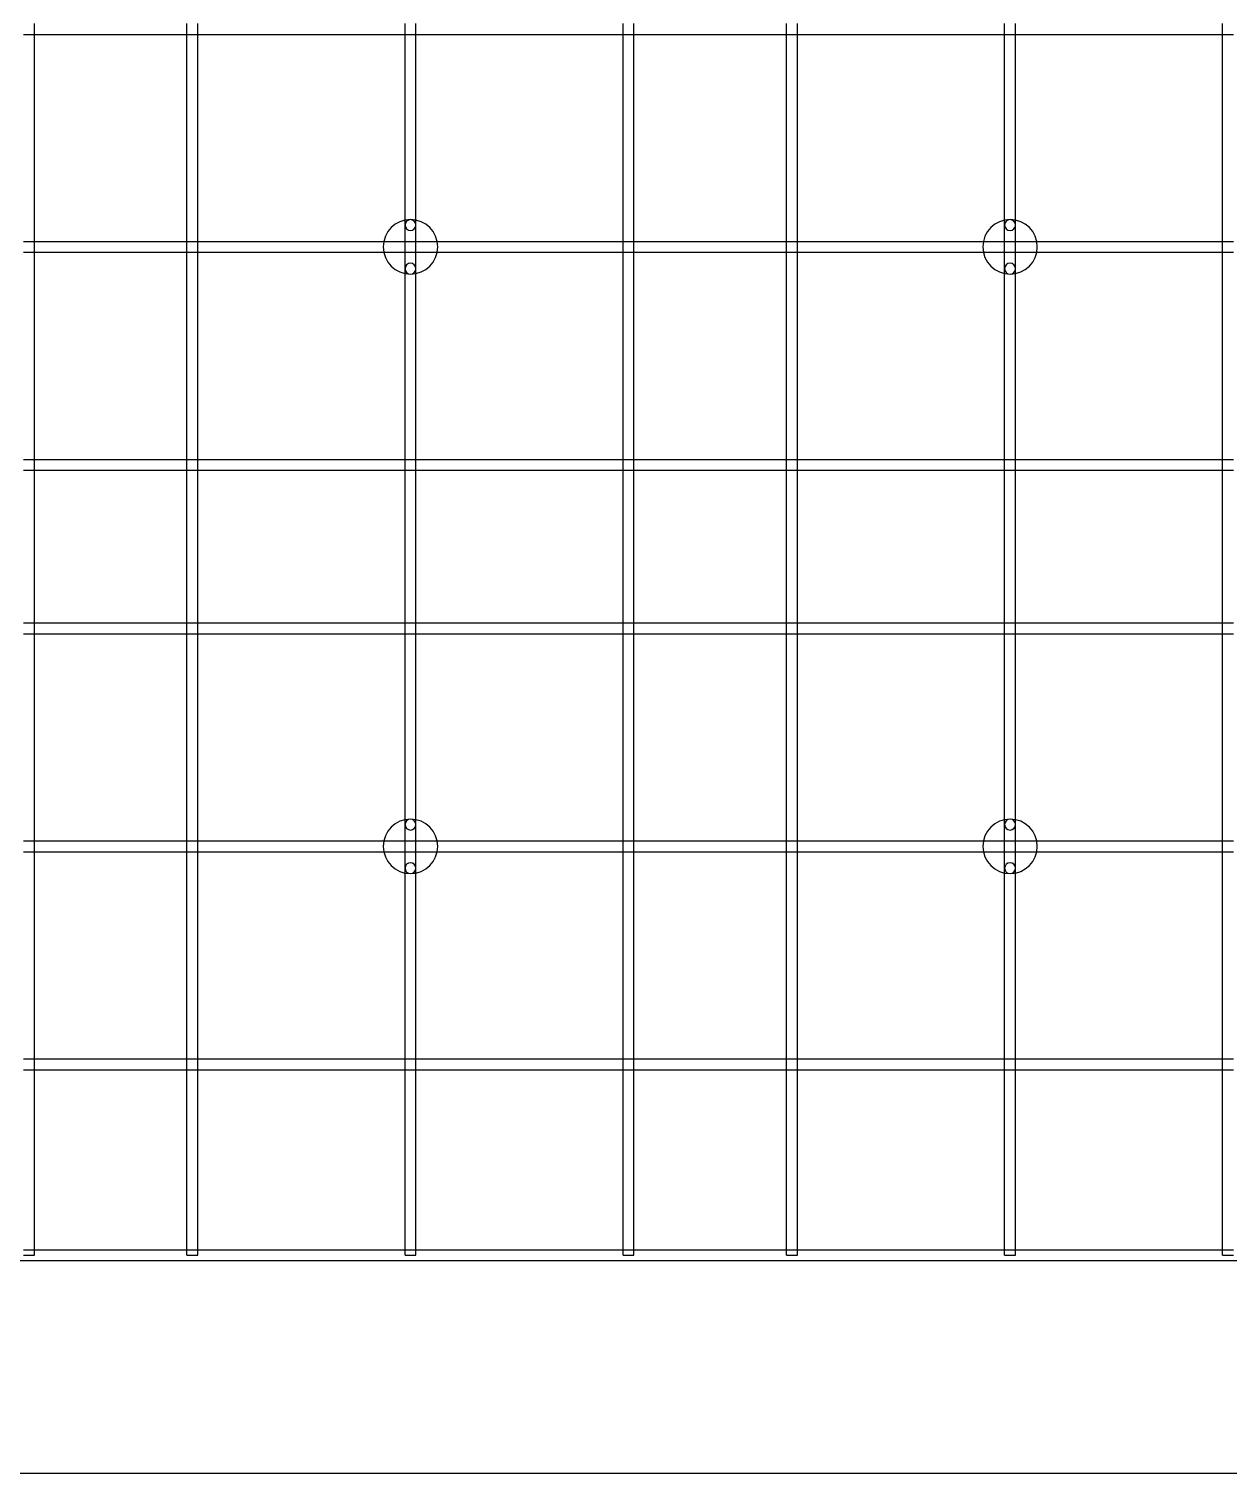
# Model space of a CAD drawing. Header units: millimetres. Extents: x 0 to 500, y 0 to 500.
# Drawn here: x 132.5 to 242.5, y 0 to 132.5 of the extents above; entities that cross this region are included whole.
import ezdxf

# ---------------------------------------------------------------- set-up
doc = ezdxf.new("R2010")
doc.units = ezdxf.units.MM
doc.layers.add('MDF_Model', color=7, linetype='CONTINUOUS')

msp = doc.modelspace()

# ---------------------------------------------------------------- linework, layer by layer
at = {"layer": 'MDF_Model'}
for p, q in [((133, 132, 1), (133, 133, 1)), ((133, 132, 1), (133, 133, 1)), ((147, 132, 1), (147, 133, 1)), ((147, 132, 1), (147, 133, 1)), ((148, 132, 1), (148, 133, 1)), ((148, 132, 1), (148, 133, 1)), ((167, 132, 1), (167, 133, 1)), ((167, 132, 1), (167, 133, 1)), ((168, 132, 1), (168, 133, 1)), ((168, 132, 1), (168, 133, 1)), ((187, 132, 1), (187, 133, 1)), ((187, 132, 1), (187, 133, 1)), ((188, 132, 1), (188, 133, 1)), ((188, 132, 1), (188, 133, 1)), ((202, 132, 1), (202, 133, 1)), ((202, 132, 1), (202, 133, 1)), ((203, 132, 1), (203, 133, 1)), ((203, 132, 1), (203, 133, 1)), ((222, 132, 1), (222, 133, 1)), ((222, 132, 1), (222, 133, 1)), ((223, 132, 1), (223, 133, 1)), ((223, 132, 1), (223, 133, 1)), ((242, 132, 1), (242, 133, 1)), ((242, 132, 1), (242, 133, 1)), ((132, 132, 1), (133, 132, 1)), ((132, 132, 1), (133, 132, 1)), ((133, 113, 1), (133, 132, 1)), ((133, 132, 1), (147, 132, 1)), ((133, 113, 1), (133, 132, 1)), ((133, 132), (133, 132, 1)), ((133, 113), (133, 132)), ((133, 132), (147, 132)), ((133, 132, 1), (147, 132, 1)), ((133, 132), (133, 132, 1)), ((133, 132), (147, 132)), ((133, 113), (133, 132)), ((147, 132, 1), (148, 132, 1)), ((147, 113, 1), (147, 132, 1)), ((147, 132, 1), (148, 132, 1)), ((147, 132), (147, 132, 1)), ((147, 113, 1), (147, 132, 1)), ((147, 132), (147, 132, 1)), ((147, 113), (147, 132)), ((147, 113), (147, 132)), ((148, 132), (167, 132)), ((148, 113), (148, 132)), ((148, 132), (167, 132)), ((148, 132, 1), (167, 132, 1)), ((148, 132), (148, 132, 1)), ((148, 132, 1), (167, 132, 1)), ((148, 113, 1), (148, 132, 1)), ((148, 132), (148, 132, 1)), ((148, 113), (148, 132)), ((148, 113, 1), (148, 132, 1)), ((167, 114.5, 1), (167, 132, 1)), ((167, 132, 1), (168, 132, 1)), ((167, 114.5, 1), (167, 132, 1)), ((167, 132), (167, 132, 1)), ((167, 114.5), (167, 132)), ((167, 132, 1), (168, 132, 1)), ((167, 114.5), (167, 132)), ((167, 132), (167, 132, 1)), ((168, 114.5, 1), (168, 132, 1)), ((168, 114.5, 1), (168, 132, 1)), ((168, 132), (168, 132, 1)), ((168, 114.5), (168, 132)), ((168, 132), (187, 132)), ((168, 114.5), (168, 132)), ((168, 132, 1), (187, 132, 1)), ((168, 132), (187, 132)), ((168, 132, 1), (187, 132, 1)), ((168, 132), (168, 132, 1)), ((187, 113), (187, 132)), ((187, 132), (187, 132, 1)), ((187, 113, 1), (187, 132, 1)), ((187, 132), (187, 132, 1)), ((187, 113), (187, 132)), ((187, 132, 1), (188, 132, 1)), ((187, 113, 1), (187, 132, 1)), ((187, 132, 1), (188, 132, 1)), ((188, 113, 1), (188, 132, 1)), ((188, 132, 1), (202, 132, 1)), ((188, 113, 1), (188, 132, 1)), ((188, 132), (188, 132, 1)), ((188, 113), (188, 132)), ((188, 132), (202, 132)), ((188, 132, 1), (202, 132, 1)), ((188, 132), (188, 132, 1)), ((188, 132), (202, 132)), ((188, 113), (188, 132)), ((202, 132, 1), (203, 132, 1)), ((202, 113, 1), (202, 132, 1)), ((202, 132, 1), (203, 132, 1)), ((202, 132), (202, 132, 1)), ((202, 113, 1), (202, 132, 1)), ((202, 132), (202, 132, 1)), ((202, 113), (202, 132)), ((202, 113), (202, 132)), ((203, 132), (222, 132)), ((203, 113), (203, 132)), ((203, 132), (222, 132)), ((203, 132, 1), (222, 132, 1)), ((203, 132), (203, 132, 1)), ((203, 132, 1), (222, 132, 1)), ((203, 113, 1), (203, 132, 1)), ((203, 132), (203, 132, 1)), ((203, 113), (203, 132)), ((203, 113, 1), (203, 132, 1)), ((222, 114.5, 1), (222, 132, 1)), ((222, 132, 1), (223, 132, 1)), ((222, 114.5, 1), (222, 132, 1)), ((222, 132), (222, 132, 1)), ((222, 114.5), (222, 132)), ((222, 132, 1), (223, 132, 1)), ((222, 114.5), (222, 132)), ((222, 132), (222, 132, 1)), ((223, 114.5, 1), (223, 132, 1)), ((223, 114.5, 1), (223, 132, 1)), ((223, 132), (223, 132, 1)), ((223, 114.5), (223, 132)), ((223, 132), (242, 132)), ((223, 114.5), (223, 132)), ((223, 132, 1), (242, 132, 1)), ((223, 132), (242, 132)), ((223, 132, 1), (242, 132, 1)), ((223, 132), (223, 132, 1)), ((242, 113), (242, 132)), ((242, 132), (242, 132, 1)), ((242, 113, 1), (242, 132, 1)), ((242, 132), (242, 132, 1)), ((242, 113), (242, 132)), ((242, 132, 1), (243, 132, 1)), ((242, 113, 1), (242, 132, 1)), ((242, 132, 1), (243, 132, 1)), ((167, 113, 1), (167, 114.5, 1)), ((167, 113, 1), (167, 114.5, 1)), ((167, 114.5), (167, 114.5, 1)), ((167, 113), (167, 114.5)), ((167, 114.5), (167, 114.5, 1)), ((167, 113), (167, 114.5)), ((167.5, 115, 3), (167.5, 115, 6)), ((167.5, 115, 3), (167.5, 115, 6)), ((168, 114.5, 1), (168, 114.5, 3)), ((168, 114.5, 1), (168, 114.5, 3)), ((168, 113, 1), (168, 114.5, 1)), ((168, 113, 1), (168, 114.5, 1)), ((168, 114.5), (168, 114.5, 1)), ((168, 113), (168, 114.5)), ((168, 114.5), (168, 114.5, 1)), ((168, 113), (168, 114.5)), ((222, 113, 1), (222, 114.5, 1)), ((222, 113, 1), (222, 114.5, 1)), ((222, 114.5), (222, 114.5, 1)), ((222, 113), (222, 114.5)), ((222, 114.5), (222, 114.5, 1)), ((222, 113), (222, 114.5)), ((222.5, 115, 3), (222.5, 115, 6)), ((222.5, 115, 3), (222.5, 115, 6)), ((223, 114.5, 1), (223, 114.5, 3)), ((223, 114.5, 1), (223, 114.5, 3)), ((223, 113, 1), (223, 114.5, 1)), ((223, 113, 1), (223, 114.5, 1)), ((223, 114.5), (223, 114.5, 1)), ((223, 113), (223, 114.5)), ((223, 114.5), (223, 114.5, 1)), ((223, 113), (223, 114.5)), ((132, 113, 1), (133, 113, 1)), ((132, 113, 1), (133, 113, 1)), ((133, 112, 1), (133, 113, 1)), ((133, 113, 1), (147, 113, 1)), ((133, 112, 1), (133, 113, 1)), ((133, 113), (133, 113, 1)), ((133, 113), (147, 113)), ((133, 113, 1), (147, 113, 1)), ((133, 113), (133, 113, 1)), ((133, 113), (147, 113)), ((147, 112, 1), (147, 113, 1)), ((147, 113, 1), (148, 113, 1)), ((147, 112, 1), (147, 113, 1)), ((147, 113, 1), (148, 113, 1)), ((147, 113), (147, 113, 1)), ((147, 113), (147, 113, 1)), ((148, 113, 1), (167, 113, 1)), ((148, 112, 1), (148, 113, 1)), ((148, 113), (167, 113)), ((148, 113), (167, 113)), ((148, 113, 1), (167, 113, 1)), ((148, 113), (148, 113, 1)), ((148, 112, 1), (148, 113, 1)), ((148, 113), (148, 113, 1)), ((167, 113, 1), (168, 113, 1)), ((167, 112, 1), (167, 113, 1)), ((167, 113, 1), (168, 113, 1)), ((167, 113), (167, 113, 1)), ((167, 112, 1), (167, 113, 1)), ((167, 113), (167, 113, 1)), ((168, 112, 1), (168, 113, 1)), ((168, 113), (168, 113, 1)), ((168, 113, 1), (187, 113, 1)), ((168, 112, 1), (168, 113, 1)), ((168, 113), (187, 113)), ((168, 113), (187, 113)), ((168, 113, 1), (187, 113, 1)), ((168, 113), (168, 113, 1)), ((187, 112, 1), (187, 113, 1)), ((187, 113), (187, 113, 1)), ((187, 112, 1), (187, 113, 1)), ((187, 113, 1), (188, 113, 1)), ((187, 113), (187, 113, 1)), ((187, 113, 1), (188, 113, 1)), ((188, 112, 1), (188, 113, 1)), ((188, 113, 1), (202, 113, 1)), ((188, 112, 1), (188, 113, 1)), ((188, 113), (188, 113, 1)), ((188, 113), (202, 113)), ((188, 113, 1), (202, 113, 1)), ((188, 113), (188, 113, 1)), ((188, 113), (202, 113)), ((202, 112, 1), (202, 113, 1)), ((202, 113, 1), (203, 113, 1)), ((202, 112, 1), (202, 113, 1)), ((202, 113, 1), (203, 113, 1)), ((202, 113), (202, 113, 1)), ((202, 113), (202, 113, 1)), ((203, 113, 1), (222, 113, 1)), ((203, 112, 1), (203, 113, 1)), ((203, 113), (222, 113)), ((203, 113), (222, 113)), ((203, 113, 1), (222, 113, 1)), ((203, 113), (203, 113, 1)), ((203, 112, 1), (203, 113, 1)), ((203, 113), (203, 113, 1)), ((222, 113, 1), (223, 113, 1)), ((222, 112, 1), (222, 113, 1)), ((222, 113, 1), (223, 113, 1)), ((222, 113), (222, 113, 1)), ((222, 112, 1), (222, 113, 1)), ((222, 113), (222, 113, 1)), ((223, 112, 1), (223, 113, 1)), ((223, 113), (223, 113, 1)), ((223, 113, 1), (242, 113, 1)), ((223, 112, 1), (223, 113, 1)), ((223, 113), (242, 113)), ((223, 113), (242, 113)), ((223, 113, 1), (242, 113, 1)), ((223, 113), (223, 113, 1)), ((242, 112, 1), (242, 113, 1)), ((242, 113), (242, 113, 1)), ((242, 112, 1), (242, 113, 1)), ((242, 113, 1), (243, 113, 1)), ((242, 113), (242, 113, 1)), ((242, 113, 1), (243, 113, 1)), ((132, 112, 1), (133, 112, 1)), ((132, 112, 1), (133, 112, 1)), ((133, 93, 1), (133, 112, 1)), ((133, 112, 1), (147, 112, 1)), ((133, 93, 1), (133, 112, 1)), ((133, 112), (133, 112, 1)), ((133, 93), (133, 112)), ((133, 112), (147, 112)), ((133, 112, 1), (147, 112, 1)), ((133, 112), (133, 112, 1)), ((133, 112), (147, 112)), ((133, 93), (133, 112)), ((147, 112, 1), (148, 112, 1)), ((147, 93, 1), (147, 112, 1)), ((147, 112, 1), (148, 112, 1)), ((147, 112), (147, 112, 1)), ((147, 93, 1), (147, 112, 1)), ((147, 112), (147, 112, 1)), ((147, 93), (147, 112)), ((147, 93), (147, 112)), ((148, 112), (167, 112)), ((148, 93), (148, 112)), ((148, 112), (167, 112)), ((148, 112, 1), (167, 112, 1)), ((148, 112), (148, 112, 1)), ((148, 112, 1), (167, 112, 1)), ((148, 93, 1), (148, 112, 1)), ((148, 112), (148, 112, 1)), ((148, 93), (148, 112)), ((148, 93, 1), (148, 112, 1)), ((167, 110.5, 1), (167, 112, 1)), ((167, 112, 1), (168, 112, 1)), ((167, 110.5, 1), (167, 112, 1)), ((167, 112), (167, 112, 1)), ((167, 110.5), (167, 112)), ((167, 112, 1), (168, 112, 1)), ((167, 110.5), (167, 112)), ((167, 112), (167, 112, 1)), ((168, 110.5, 1), (168, 112, 1)), ((168, 110.5, 1), (168, 112, 1)), ((168, 112), (168, 112, 1)), ((168, 110.5), (168, 112)), ((168, 112), (187, 112)), ((168, 110.5), (168, 112)), ((168, 112, 1), (187, 112, 1)), ((168, 112), (187, 112)), ((168, 112, 1), (187, 112, 1)), ((168, 112), (168, 112, 1)), ((170, 112.5, 3), (170, 112.5, 6)), ((170, 112.5, 3), (170, 112.5, 6)), ((187, 93), (187, 112)), ((187, 112), (187, 112, 1)), ((187, 93, 1), (187, 112, 1)), ((187, 112), (187, 112, 1)), ((187, 93), (187, 112)), ((187, 112, 1), (188, 112, 1)), ((187, 93, 1), (187, 112, 1)), ((187, 112, 1), (188, 112, 1)), ((188, 93, 1), (188, 112, 1)), ((188, 112, 1), (202, 112, 1)), ((188, 93, 1), (188, 112, 1)), ((188, 112), (188, 112, 1)), ((188, 93), (188, 112)), ((188, 112), (202, 112)), ((188, 112, 1), (202, 112, 1)), ((188, 112), (188, 112, 1)), ((188, 112), (202, 112)), ((188, 93), (188, 112)), ((202, 112, 1), (203, 112, 1)), ((202, 93, 1), (202, 112, 1)), ((202, 112, 1), (203, 112, 1)), ((202, 112), (202, 112, 1)), ((202, 93, 1), (202, 112, 1)), ((202, 112), (202, 112, 1)), ((202, 93), (202, 112)), ((202, 93), (202, 112)), ((203, 112), (222, 112)), ((203, 93), (203, 112)), ((203, 112), (222, 112)), ((203, 112, 1), (222, 112, 1)), ((203, 112), (203, 112, 1)), ((203, 112, 1), (222, 112, 1)), ((203, 93, 1), (203, 112, 1)), ((203, 112), (203, 112, 1)), ((203, 93), (203, 112)), ((203, 93, 1), (203, 112, 1)), ((222, 110.5, 1), (222, 112, 1)), ((222, 112, 1), (223, 112, 1)), ((222, 110.5, 1), (222, 112, 1)), ((222, 112), (222, 112, 1)), ((222, 110.5), (222, 112)), ((222, 112, 1), (223, 112, 1)), ((222, 110.5), (222, 112)), ((222, 112), (222, 112, 1)), ((223, 110.5, 1), (223, 112, 1)), ((223, 110.5, 1), (223, 112, 1)), ((223, 112), (223, 112, 1)), ((223, 110.5), (223, 112)), ((223, 112), (242, 112)), ((223, 110.5), (223, 112)), ((223, 112, 1), (242, 112, 1)), ((223, 112), (242, 112)), ((223, 112, 1), (242, 112, 1)), ((223, 112), (223, 112, 1)), ((225, 112.5, 3), (225, 112.5, 6)), ((225, 112.5, 3), (225, 112.5, 6)), ((242, 93), (242, 112)), ((242, 112), (242, 112, 1)), ((242, 93, 1), (242, 112, 1)), ((242, 112), (242, 112, 1)), ((242, 93), (242, 112)), ((242, 112, 1), (243, 112, 1)), ((242, 93, 1), (242, 112, 1)), ((242, 112, 1), (243, 112, 1)), ((167, 93, 1), (167, 110.5, 1)), ((167, 93, 1), (167, 110.5, 1)), ((167, 110.5), (167, 110.5, 1)), ((167, 93), (167, 110.5)), ((167, 110.5), (167, 110.5, 1)), ((167, 93), (167, 110.5)), ((167.5, 110, 3), (167.5, 110, 6)), ((167.5, 110, 3), (167.5, 110, 6)), ((168, 110.5, 1), (168, 110.5, 3)), ((168, 110.5, 1), (168, 110.5, 3)), ((168, 93, 1), (168, 110.5, 1)), ((168, 93, 1), (168, 110.5, 1)), ((168, 110.5), (168, 110.5, 1)), ((168, 93), (168, 110.5)), ((168, 110.5), (168, 110.5, 1)), ((168, 93), (168, 110.5)), ((222, 93, 1), (222, 110.5, 1)), ((222, 93, 1), (222, 110.5, 1)), ((222, 110.5), (222, 110.5, 1)), ((222, 93), (222, 110.5)), ((222, 110.5), (222, 110.5, 1)), ((222, 93), (222, 110.5)), ((222.5, 110, 3), (222.5, 110, 6)), ((222.5, 110, 3), (222.5, 110, 6)), ((223, 110.5, 1), (223, 110.5, 3)), ((223, 110.5, 1), (223, 110.5, 3)), ((223, 93, 1), (223, 110.5, 1)), ((223, 93, 1), (223, 110.5, 1)), ((223, 110.5), (223, 110.5, 1)), ((223, 93), (223, 110.5)), ((223, 110.5), (223, 110.5, 1)), ((223, 93), (223, 110.5)), ((132, 93, 1), (133, 93, 1)), ((132, 93, 1), (133, 93, 1)), ((133, 92, 1), (133, 93, 1)), ((133, 93, 1), (147, 93, 1)), ((133, 92, 1), (133, 93, 1)), ((133, 93), (133, 93, 1)), ((133, 93), (147, 93)), ((133, 93, 1), (147, 93, 1)), ((133, 93), (133, 93, 1)), ((133, 93), (147, 93)), ((147, 92, 1), (147, 93, 1)), ((147, 93, 1), (148, 93, 1)), ((147, 92, 1), (147, 93, 1)), ((147, 93, 1), (148, 93, 1)), ((147, 93), (147, 93, 1)), ((147, 93), (147, 93, 1)), ((148, 93), (167, 93)), ((148, 93), (167, 93)), ((148, 93, 1), (167, 93, 1)), ((148, 93), (148, 93, 1)), ((148, 93, 1), (167, 93, 1)), ((148, 92, 1), (148, 93, 1)), ((148, 93), (148, 93, 1)), ((148, 92, 1), (148, 93, 1)), ((167, 93, 1), (168, 93, 1)), ((167, 93), (167, 93, 1)), ((167, 92, 1), (167, 93, 1)), ((167, 93, 1), (168, 93, 1)), ((167, 93), (167, 93, 1)), ((167, 92, 1), (167, 93, 1)), ((168, 93), (168, 93, 1)), ((168, 92, 1), (168, 93, 1)), ((168, 93), (187, 93)), ((168, 93), (187, 93)), ((168, 93, 1), (187, 93, 1)), ((168, 93), (168, 93, 1)), ((168, 93, 1), (187, 93, 1)), ((168, 92, 1), (168, 93, 1)), ((187, 93), (187, 93, 1)), ((187, 92, 1), (187, 93, 1)), ((187, 93), (187, 93, 1)), ((187, 92, 1), (187, 93, 1)), ((187, 93, 1), (188, 93, 1)), ((187, 93, 1), (188, 93, 1)), ((188, 92, 1), (188, 93, 1)), ((188, 93, 1), (202, 93, 1)), ((188, 92, 1), (188, 93, 1)), ((188, 93), (188, 93, 1)), ((188, 93), (202, 93)), ((188, 93, 1), (202, 93, 1)), ((188, 93), (188, 93, 1)), ((188, 93), (202, 93)), ((202, 92, 1), (202, 93, 1)), ((202, 93, 1), (203, 93, 1)), ((202, 92, 1), (202, 93, 1)), ((202, 93, 1), (203, 93, 1)), ((202, 93), (202, 93, 1)), ((202, 93), (202, 93, 1)), ((203, 93), (222, 93)), ((203, 93), (222, 93)), ((203, 93, 1), (222, 93, 1)), ((203, 93), (203, 93, 1)), ((203, 93, 1), (222, 93, 1)), ((203, 92, 1), (203, 93, 1)), ((203, 93), (203, 93, 1)), ((203, 92, 1), (203, 93, 1)), ((222, 93, 1), (223, 93, 1)), ((222, 93), (222, 93, 1)), ((222, 92, 1), (222, 93, 1)), ((222, 93, 1), (223, 93, 1)), ((222, 93), (222, 93, 1)), ((222, 92, 1), (222, 93, 1)), ((223, 93), (223, 93, 1)), ((223, 92, 1), (223, 93, 1)), ((223, 93), (242, 93)), ((223, 93), (242, 93)), ((223, 93, 1), (242, 93, 1)), ((223, 93), (223, 93, 1)), ((223, 93, 1), (242, 93, 1)), ((223, 92, 1), (223, 93, 1)), ((242, 93), (242, 93, 1)), ((242, 92, 1), (242, 93, 1)), ((242, 93), (242, 93, 1)), ((242, 92, 1), (242, 93, 1)), ((242, 93, 1), (243, 93, 1)), ((242, 93, 1), (243, 93, 1)), ((132, 92, 1), (133, 92, 1)), ((132, 92, 1), (133, 92, 1)), ((133, 78, 1), (133, 92, 1)), ((133, 92, 1), (147, 92, 1)), ((133, 78, 1), (133, 92, 1)), ((133, 92), (133, 92, 1)), ((133, 78), (133, 92)), ((133, 92), (147, 92)), ((133, 92, 1), (147, 92, 1)), ((133, 92), (133, 92, 1)), ((133, 92), (147, 92)), ((133, 78), (133, 92)), ((147, 92, 1), (148, 92, 1)), ((147, 78, 1), (147, 92, 1)), ((147, 92, 1), (148, 92, 1)), ((147, 92), (147, 92, 1)), ((147, 78, 1), (147, 92, 1)), ((147, 92), (147, 92, 1)), ((147, 78), (147, 92)), ((147, 78), (147, 92)), ((148, 92, 1), (167, 92, 1)), ((148, 92), (167, 92)), ((148, 92, 1), (167, 92, 1)), ((148, 92), (148, 92, 1)), ((148, 92), (167, 92)), ((148, 78), (148, 92)), ((148, 78, 1), (148, 92, 1)), ((148, 92), (148, 92, 1)), ((148, 78), (148, 92)), ((148, 78, 1), (148, 92, 1)), ((167, 92, 1), (168, 92, 1)), ((167, 78, 1), (167, 92, 1)), ((167, 92, 1), (168, 92, 1)), ((167, 78, 1), (167, 92, 1)), ((167, 92), (167, 92, 1)), ((167, 78), (167, 92)), ((167, 92), (167, 92, 1)), ((167, 78), (167, 92)), ((168, 78, 1), (168, 92, 1)), ((168, 92, 1), (187, 92, 1)), ((168, 78, 1), (168, 92, 1)), ((168, 92), (168, 92, 1)), ((168, 78), (168, 92)), ((168, 92), (187, 92)), ((168, 92, 1), (187, 92, 1)), ((168, 92), (168, 92, 1)), ((168, 78), (168, 92)), ((168, 92), (187, 92)), ((187, 92, 1), (188, 92, 1)), ((187, 92), (187, 92, 1)), ((187, 78), (187, 92)), ((187, 78, 1), (187, 92, 1)), ((187, 92), (187, 92, 1)), ((187, 78), (187, 92)), ((187, 78, 1), (187, 92, 1)), ((187, 92, 1), (188, 92, 1)), ((188, 78, 1), (188, 92, 1)), ((188, 92, 1), (202, 92, 1)), ((188, 78, 1), (188, 92, 1)), ((188, 92), (188, 92, 1)), ((188, 78), (188, 92)), ((188, 92), (202, 92)), ((188, 92, 1), (202, 92, 1)), ((188, 92), (188, 92, 1)), ((188, 92), (202, 92)), ((188, 78), (188, 92)), ((202, 92, 1), (203, 92, 1)), ((202, 78, 1), (202, 92, 1)), ((202, 92, 1), (203, 92, 1)), ((202, 78, 1), (202, 92, 1)), ((202, 92), (202, 92, 1)), ((202, 78), (202, 92)), ((202, 92), (202, 92, 1)), ((202, 78), (202, 92)), ((203, 92, 1), (222, 92, 1)), ((203, 92), (222, 92)), ((203, 92, 1), (222, 92, 1)), ((203, 92), (203, 92, 1)), ((203, 92), (222, 92)), ((203, 78), (203, 92)), ((203, 78, 1), (203, 92, 1)), ((203, 92), (203, 92, 1)), ((203, 78), (203, 92)), ((203, 78, 1), (203, 92, 1)), ((222, 92, 1), (223, 92, 1)), ((222, 78, 1), (222, 92, 1)), ((222, 92, 1), (223, 92, 1)), ((222, 78, 1), (222, 92, 1)), ((222, 92), (222, 92, 1)), ((222, 78), (222, 92)), ((222, 92), (222, 92, 1)), ((222, 78), (222, 92)), ((223, 78, 1), (223, 92, 1)), ((223, 92, 1), (242, 92, 1)), ((223, 78, 1), (223, 92, 1)), ((223, 92), (223, 92, 1)), ((223, 78), (223, 92)), ((223, 92), (242, 92)), ((223, 92, 1), (242, 92, 1)), ((223, 92), (223, 92, 1)), ((223, 78), (223, 92)), ((223, 92), (242, 92)), ((242, 92, 1), (243, 92, 1)), ((242, 92), (242, 92, 1)), ((242, 78), (242, 92)), ((242, 78, 1), (242, 92, 1)), ((242, 92), (242, 92, 1)), ((242, 78), (242, 92)), ((242, 78, 1), (242, 92, 1)), ((242, 92, 1), (243, 92, 1)), ((132, 78, 1), (133, 78, 1)), ((132, 78, 1), (133, 78, 1)), ((132, 77, 1), (133, 77, 1)), ((132, 77, 1), (133, 77, 1)), ((133, 77, 1), (133, 78, 1)), ((133, 78, 1), (147, 78, 1)), ((133, 77, 1), (133, 78, 1)), ((133, 78), (133, 78, 1)), ((133, 78), (147, 78)), ((133, 78, 1), (147, 78, 1)), ((133, 78), (133, 78, 1)), ((133, 78), (147, 78)), ((133, 58, 1), (133, 77, 1)), ((133, 77, 1), (147, 77, 1)), ((133, 58, 1), (133, 77, 1)), ((133, 77), (133, 77, 1)), ((133, 58), (133, 77)), ((133, 77), (147, 77)), ((133, 77, 1), (147, 77, 1)), ((133, 77), (133, 77, 1)), ((133, 77), (147, 77)), ((133, 58), (133, 77)), ((147, 77, 1), (147, 78, 1)), ((147, 78, 1), (148, 78, 1)), ((147, 77, 1), (147, 78, 1)), ((147, 78, 1), (148, 78, 1)), ((147, 78), (147, 78, 1)), ((147, 78), (147, 78, 1)), ((147, 77, 1), (148, 77, 1)), ((147, 58, 1), (147, 77, 1)), ((147, 77, 1), (148, 77, 1)), ((147, 77), (147, 77, 1)), ((147, 58, 1), (147, 77, 1)), ((147, 77), (147, 77, 1)), ((147, 58), (147, 77)), ((147, 58), (147, 77)), ((148, 78, 1), (167, 78, 1)), ((148, 77, 1), (148, 78, 1)), ((148, 78), (167, 78)), ((148, 78, 1), (167, 78, 1)), ((148, 78), (148, 78, 1)), ((148, 77, 1), (148, 78, 1)), ((148, 78), (167, 78)), ((148, 78), (148, 78, 1)), ((148, 77), (167, 77)), ((148, 58), (148, 77)), ((148, 77), (167, 77)), ((148, 77, 1), (167, 77, 1)), ((148, 77), (148, 77, 1)), ((148, 77, 1), (167, 77, 1)), ((148, 58, 1), (148, 77, 1)), ((148, 77), (148, 77, 1)), ((148, 58), (148, 77)), ((148, 58, 1), (148, 77, 1)), ((167, 77, 1), (167, 78, 1)), ((167, 78, 1), (168, 78, 1)), ((167, 77, 1), (167, 78, 1)), ((167, 78, 1), (168, 78, 1)), ((167, 78), (167, 78, 1)), ((167, 78), (167, 78, 1)), ((167, 59.5, 1), (167, 77, 1)), ((167, 77, 1), (168, 77, 1)), ((167, 59.5, 1), (167, 77, 1)), ((167, 77), (167, 77, 1)), ((167, 59.5), (167, 77)), ((167, 77, 1), (168, 77, 1)), ((167, 59.5), (167, 77)), ((167, 77), (167, 77, 1)), ((168, 77, 1), (168, 78, 1)), ((168, 78, 1), (187, 78, 1)), ((168, 77, 1), (168, 78, 1)), ((168, 78), (168, 78, 1)), ((168, 78), (187, 78)), ((168, 78, 1), (187, 78, 1)), ((168, 78), (168, 78, 1)), ((168, 78), (187, 78)), ((168, 59.5, 1), (168, 77, 1)), ((168, 59.5, 1), (168, 77, 1)), ((168, 77), (168, 77, 1)), ((168, 59.5), (168, 77)), ((168, 77), (187, 77)), ((168, 59.5), (168, 77)), ((168, 77, 1), (187, 77, 1)), ((168, 77), (187, 77)), ((168, 77, 1), (187, 77, 1)), ((168, 77), (168, 77, 1)), ((187, 77, 1), (187, 78, 1)), ((187, 78), (187, 78, 1)), ((187, 77, 1), (187, 78, 1)), ((187, 78, 1), (188, 78, 1)), ((187, 78), (187, 78, 1)), ((187, 78, 1), (188, 78, 1)), ((187, 58), (187, 77)), ((187, 77), (187, 77, 1)), ((187, 58, 1), (187, 77, 1)), ((187, 77), (187, 77, 1)), ((187, 58), (187, 77)), ((187, 77, 1), (188, 77, 1)), ((187, 58, 1), (187, 77, 1)), ((187, 77, 1), (188, 77, 1)), ((188, 77, 1), (188, 78, 1)), ((188, 78, 1), (202, 78, 1)), ((188, 77, 1), (188, 78, 1)), ((188, 78), (188, 78, 1)), ((188, 78), (202, 78)), ((188, 78, 1), (202, 78, 1)), ((188, 78), (188, 78, 1)), ((188, 78), (202, 78)), ((188, 58, 1), (188, 77, 1)), ((188, 77, 1), (202, 77, 1)), ((188, 58, 1), (188, 77, 1)), ((188, 77), (188, 77, 1)), ((188, 58), (188, 77)), ((188, 77), (202, 77)), ((188, 77, 1), (202, 77, 1)), ((188, 77), (188, 77, 1)), ((188, 77), (202, 77)), ((188, 58), (188, 77)), ((202, 77, 1), (202, 78, 1)), ((202, 78, 1), (203, 78, 1)), ((202, 77, 1), (202, 78, 1)), ((202, 78, 1), (203, 78, 1)), ((202, 78), (202, 78, 1)), ((202, 78), (202, 78, 1)), ((202, 77, 1), (203, 77, 1)), ((202, 58, 1), (202, 77, 1)), ((202, 77, 1), (203, 77, 1)), ((202, 77), (202, 77, 1)), ((202, 58, 1), (202, 77, 1)), ((202, 77), (202, 77, 1)), ((202, 58), (202, 77)), ((202, 58), (202, 77)), ((203, 78, 1), (222, 78, 1)), ((203, 77, 1), (203, 78, 1)), ((203, 78), (222, 78)), ((203, 78, 1), (222, 78, 1)), ((203, 78), (203, 78, 1)), ((203, 77, 1), (203, 78, 1)), ((203, 78), (222, 78)), ((203, 78), (203, 78, 1)), ((203, 77), (222, 77)), ((203, 58), (203, 77)), ((203, 77), (222, 77)), ((203, 77, 1), (222, 77, 1)), ((203, 77), (203, 77, 1)), ((203, 77, 1), (222, 77, 1)), ((203, 58, 1), (203, 77, 1)), ((203, 77), (203, 77, 1)), ((203, 58), (203, 77)), ((203, 58, 1), (203, 77, 1)), ((222, 77, 1), (222, 78, 1)), ((222, 78, 1), (223, 78, 1)), ((222, 77, 1), (222, 78, 1)), ((222, 78, 1), (223, 78, 1)), ((222, 78), (222, 78, 1)), ((222, 78), (222, 78, 1)), ((222, 59.5, 1), (222, 77, 1)), ((222, 77, 1), (223, 77, 1)), ((222, 59.5, 1), (222, 77, 1)), ((222, 77), (222, 77, 1)), ((222, 59.5), (222, 77)), ((222, 77, 1), (223, 77, 1)), ((222, 59.5), (222, 77)), ((222, 77), (222, 77, 1)), ((223, 77, 1), (223, 78, 1)), ((223, 78, 1), (242, 78, 1)), ((223, 77, 1), (223, 78, 1)), ((223, 78), (223, 78, 1)), ((223, 78), (242, 78)), ((223, 78, 1), (242, 78, 1)), ((223, 78), (223, 78, 1)), ((223, 78), (242, 78)), ((223, 59.5, 1), (223, 77, 1)), ((223, 59.5, 1), (223, 77, 1)), ((223, 77), (223, 77, 1)), ((223, 59.5), (223, 77)), ((223, 77), (242, 77)), ((223, 59.5), (223, 77)), ((223, 77, 1), (242, 77, 1)), ((223, 77), (242, 77)), ((223, 77, 1), (242, 77, 1)), ((223, 77), (223, 77, 1)), ((242, 77, 1), (242, 78, 1)), ((242, 78), (242, 78, 1)), ((242, 77, 1), (242, 78, 1)), ((242, 78, 1), (243, 78, 1)), ((242, 78), (242, 78, 1)), ((242, 78, 1), (243, 78, 1)), ((242, 58), (242, 77)), ((242, 77), (242, 77, 1)), ((242, 58, 1), (242, 77, 1)), ((242, 77), (242, 77, 1)), ((242, 58), (242, 77)), ((242, 77, 1), (243, 77, 1)), ((242, 58, 1), (242, 77, 1)), ((242, 77, 1), (243, 77, 1)), ((167.5, 60, 3), (167.5, 60, 6)), ((167.5, 60, 3), (167.5, 60, 6)), ((222.5, 60, 3), (222.5, 60, 6)), ((222.5, 60, 3), (222.5, 60, 6)), ((167, 58, 1), (167, 59.5, 1)), ((167, 58, 1), (167, 59.5, 1)), ((167, 59.5), (167, 59.5, 1)), ((167, 58), (167, 59.5)), ((167, 59.5), (167, 59.5, 1)), ((167, 58), (167, 59.5)), ((168, 59.5, 1), (168, 59.5, 3)), ((168, 59.5, 1), (168, 59.5, 3)), ((168, 58, 1), (168, 59.5, 1)), ((168, 58, 1), (168, 59.5, 1)), ((168, 59.5), (168, 59.5, 1)), ((168, 58), (168, 59.5)), ((168, 59.5), (168, 59.5, 1)), ((168, 58), (168, 59.5)), ((222, 58, 1), (222, 59.5, 1)), ((222, 58, 1), (222, 59.5, 1)), ((222, 59.5), (222, 59.5, 1)), ((222, 58), (222, 59.5)), ((222, 59.5), (222, 59.5, 1)), ((222, 58), (222, 59.5)), ((223, 59.5, 1), (223, 59.5, 3)), ((223, 59.5, 1), (223, 59.5, 3)), ((223, 58, 1), (223, 59.5, 1)), ((223, 58, 1), (223, 59.5, 1)), ((223, 59.5), (223, 59.5, 1)), ((223, 58), (223, 59.5)), ((223, 59.5), (223, 59.5, 1)), ((223, 58), (223, 59.5)), ((132, 58, 1), (133, 58, 1)), ((132, 58, 1), (133, 58, 1)), ((132, 57, 1), (133, 57, 1)), ((132, 57, 1), (133, 57, 1)), ((133, 57, 1), (133, 58, 1)), ((133, 58, 1), (147, 58, 1)), ((133, 57, 1), (133, 58, 1)), ((133, 58), (133, 58, 1)), ((133, 58), (147, 58)), ((133, 58, 1), (147, 58, 1)), ((133, 58), (133, 58, 1)), ((133, 58), (147, 58)), ((133, 38, 1), (133, 57, 1)), ((133, 38, 1), (133, 57, 1)), ((133, 57), (133, 57, 1)), ((133, 38), (133, 57)), ((133, 57, 1), (147, 57, 1)), ((133, 57), (147, 57)), ((133, 57, 1), (147, 57, 1)), ((133, 57), (133, 57, 1)), ((133, 38), (133, 57)), ((133, 57), (147, 57)), ((147, 57, 1), (147, 58, 1)), ((147, 58, 1), (148, 58, 1)), ((147, 57, 1), (147, 58, 1)), ((147, 58, 1), (148, 58, 1)), ((147, 58), (147, 58, 1)), ((147, 58), (147, 58, 1)), ((147, 38, 1), (147, 57, 1)), ((147, 57, 1), (148, 57, 1)), ((147, 57, 1), (148, 57, 1)), ((147, 38, 1), (147, 57, 1)), ((147, 57), (147, 57, 1)), ((147, 38), (147, 57)), ((147, 57), (147, 57, 1)), ((147, 38), (147, 57)), ((148, 58, 1), (167, 58, 1)), ((148, 57, 1), (148, 58, 1)), ((148, 58), (167, 58)), ((148, 58), (167, 58)), ((148, 58, 1), (167, 58, 1)), ((148, 58), (148, 58, 1)), ((148, 57, 1), (148, 58, 1)), ((148, 58), (148, 58, 1)), ((148, 38), (148, 57)), ((148, 57), (167, 57)), ((148, 57), (167, 57)), ((148, 57, 1), (167, 57, 1)), ((148, 57), (148, 57, 1)), ((148, 57, 1), (167, 57, 1)), ((148, 38, 1), (148, 57, 1)), ((148, 38, 1), (148, 57, 1)), ((148, 57), (148, 57, 1)), ((148, 38), (148, 57)), ((167, 58, 1), (168, 58, 1)), ((167, 57, 1), (167, 58, 1)), ((167, 58, 1), (168, 58, 1)), ((167, 58), (167, 58, 1)), ((167, 57, 1), (167, 58, 1)), ((167, 58), (167, 58, 1)), ((167, 55.5, 1), (167, 57, 1)), ((167, 57, 1), (168, 57, 1)), ((167, 55.5, 1), (167, 57, 1)), ((167, 57), (167, 57, 1)), ((167, 55.5), (167, 57)), ((167, 57, 1), (168, 57, 1)), ((167, 55.5), (167, 57)), ((167, 57), (167, 57, 1)), ((168, 57, 1), (168, 58, 1)), ((168, 58), (168, 58, 1)), ((168, 58, 1), (187, 58, 1)), ((168, 57, 1), (168, 58, 1)), ((168, 58), (187, 58)), ((168, 58), (187, 58)), ((168, 58, 1), (187, 58, 1)), ((168, 58), (168, 58, 1)), ((168, 55.5, 1), (168, 57, 1)), ((168, 55.5, 1), (168, 57, 1)), ((168, 57), (168, 57, 1)), ((168, 55.5), (168, 57)), ((168, 55.5), (168, 57)), ((168, 57), (187, 57)), ((168, 57, 1), (187, 57, 1)), ((168, 57), (187, 57)), ((168, 57, 1), (187, 57, 1)), ((168, 57), (168, 57, 1)), ((170, 57.5, 3), (170, 57.5, 6)), ((170, 57.5, 3), (170, 57.5, 6)), ((187, 57, 1), (187, 58, 1)), ((187, 58), (187, 58, 1)), ((187, 57, 1), (187, 58, 1)), ((187, 58, 1), (188, 58, 1)), ((187, 58), (187, 58, 1)), ((187, 58, 1), (188, 58, 1)), ((187, 38), (187, 57)), ((187, 57), (187, 57, 1)), ((187, 38, 1), (187, 57, 1)), ((187, 57, 1), (188, 57, 1)), ((187, 38, 1), (187, 57, 1)), ((187, 57), (187, 57, 1)), ((187, 38), (187, 57)), ((187, 57, 1), (188, 57, 1)), ((188, 57, 1), (188, 58, 1)), ((188, 58, 1), (202, 58, 1)), ((188, 57, 1), (188, 58, 1)), ((188, 58), (188, 58, 1)), ((188, 58), (202, 58)), ((188, 58, 1), (202, 58, 1)), ((188, 58), (188, 58, 1)), ((188, 58), (202, 58)), ((188, 38, 1), (188, 57, 1)), ((188, 38, 1), (188, 57, 1)), ((188, 57), (188, 57, 1)), ((188, 38), (188, 57)), ((188, 57, 1), (202, 57, 1)), ((188, 57), (202, 57)), ((188, 57, 1), (202, 57, 1)), ((188, 57), (188, 57, 1)), ((188, 38), (188, 57)), ((188, 57), (202, 57)), ((202, 57, 1), (202, 58, 1)), ((202, 58, 1), (203, 58, 1)), ((202, 57, 1), (202, 58, 1)), ((202, 58, 1), (203, 58, 1)), ((202, 58), (202, 58, 1)), ((202, 58), (202, 58, 1)), ((202, 38, 1), (202, 57, 1)), ((202, 57, 1), (203, 57, 1)), ((202, 57, 1), (203, 57, 1)), ((202, 38, 1), (202, 57, 1)), ((202, 57), (202, 57, 1)), ((202, 38), (202, 57)), ((202, 57), (202, 57, 1)), ((202, 38), (202, 57)), ((203, 58, 1), (222, 58, 1)), ((203, 57, 1), (203, 58, 1)), ((203, 58), (222, 58)), ((203, 58), (222, 58)), ((203, 58, 1), (222, 58, 1)), ((203, 58), (203, 58, 1)), ((203, 57, 1), (203, 58, 1)), ((203, 58), (203, 58, 1)), ((203, 38), (203, 57)), ((203, 57), (222, 57)), ((203, 57), (222, 57)), ((203, 57, 1), (222, 57, 1)), ((203, 57), (203, 57, 1)), ((203, 57, 1), (222, 57, 1)), ((203, 38, 1), (203, 57, 1)), ((203, 38, 1), (203, 57, 1)), ((203, 57), (203, 57, 1)), ((203, 38), (203, 57)), ((222, 58, 1), (223, 58, 1)), ((222, 57, 1), (222, 58, 1)), ((222, 58, 1), (223, 58, 1)), ((222, 58), (222, 58, 1)), ((222, 57, 1), (222, 58, 1)), ((222, 58), (222, 58, 1)), ((222, 55.5, 1), (222, 57, 1)), ((222, 57, 1), (223, 57, 1)), ((222, 55.5, 1), (222, 57, 1)), ((222, 57), (222, 57, 1)), ((222, 55.5), (222, 57)), ((222, 57, 1), (223, 57, 1)), ((222, 55.5), (222, 57)), ((222, 57), (222, 57, 1)), ((223, 57, 1), (223, 58, 1)), ((223, 58), (223, 58, 1)), ((223, 58, 1), (242, 58, 1)), ((223, 57, 1), (223, 58, 1)), ((223, 58), (242, 58)), ((223, 58), (242, 58)), ((223, 58, 1), (242, 58, 1)), ((223, 58), (223, 58, 1)), ((223, 55.5, 1), (223, 57, 1)), ((223, 55.5, 1), (223, 57, 1)), ((223, 57), (223, 57, 1)), ((223, 55.5), (223, 57)), ((223, 55.5), (223, 57)), ((223, 57), (242, 57)), ((223, 57, 1), (242, 57, 1)), ((223, 57), (242, 57)), ((223, 57, 1), (242, 57, 1)), ((223, 57), (223, 57, 1)), ((225, 57.5, 3), (225, 57.5, 6)), ((225, 57.5, 3), (225, 57.5, 6)), ((242, 57, 1), (242, 58, 1)), ((242, 58), (242, 58, 1)), ((242, 57, 1), (242, 58, 1)), ((242, 58, 1), (243, 58, 1)), ((242, 58), (242, 58, 1)), ((242, 58, 1), (243, 58, 1)), ((242, 38), (242, 57)), ((242, 57), (242, 57, 1)), ((242, 38, 1), (242, 57, 1)), ((242, 57, 1), (243, 57, 1)), ((242, 38, 1), (242, 57, 1)), ((242, 57), (242, 57, 1)), ((242, 38), (242, 57)), ((242, 57, 1), (243, 57, 1)), ((167, 38, 1), (167, 55.5, 1)), ((167, 38, 1), (167, 55.5, 1)), ((167, 55.5), (167, 55.5, 1)), ((167, 38), (167, 55.5)), ((167, 55.5), (167, 55.5, 1)), ((167, 38), (167, 55.5)), ((167.5, 55, 3), (167.5, 55, 6)), ((167.5, 55, 3), (167.5, 55, 6)), ((168, 55.5, 1), (168, 55.5, 3)), ((168, 55.5, 1), (168, 55.5, 3)), ((168, 38, 1), (168, 55.5, 1)), ((168, 38, 1), (168, 55.5, 1)), ((168, 55.5), (168, 55.5, 1)), ((168, 38), (168, 55.5)), ((168, 55.5), (168, 55.5, 1)), ((168, 38), (168, 55.5)), ((222, 38, 1), (222, 55.5, 1)), ((222, 38, 1), (222, 55.5, 1)), ((222, 55.5), (222, 55.5, 1)), ((222, 38), (222, 55.5)), ((222, 55.5), (222, 55.5, 1)), ((222, 38), (222, 55.5)), ((222.5, 55, 3), (222.5, 55, 6)), ((222.5, 55, 3), (222.5, 55, 6)), ((223, 55.5, 1), (223, 55.5, 3)), ((223, 55.5, 1), (223, 55.5, 3)), ((223, 38, 1), (223, 55.5, 1)), ((223, 38, 1), (223, 55.5, 1)), ((223, 55.5), (223, 55.5, 1)), ((223, 38), (223, 55.5)), ((223, 55.5), (223, 55.5, 1)), ((223, 38), (223, 55.5)), ((132, 38, 1), (133, 38, 1)), ((132, 38, 1), (133, 38, 1)), ((133, 37, 1), (133, 38, 1)), ((133, 38, 1), (147, 38, 1)), ((133, 37, 1), (133, 38, 1)), ((133, 38), (133, 38, 1)), ((133, 38), (147, 38)), ((133, 38, 1), (147, 38, 1)), ((133, 38), (133, 38, 1)), ((133, 38), (147, 38)), ((147, 37, 1), (147, 38, 1)), ((147, 38, 1), (148, 38, 1)), ((147, 37, 1), (147, 38, 1)), ((147, 38, 1), (148, 38, 1)), ((147, 38), (147, 38, 1)), ((147, 38), (147, 38, 1)), ((148, 37, 1), (148, 38, 1)), ((148, 38), (167, 38)), ((148, 38), (167, 38)), ((148, 38, 1), (167, 38, 1)), ((148, 38), (148, 38, 1)), ((148, 38, 1), (167, 38, 1)), ((148, 37, 1), (148, 38, 1)), ((148, 38), (148, 38, 1)), ((167, 38, 1), (168, 38, 1)), ((167, 38), (167, 38, 1)), ((167, 37, 1), (167, 38, 1)), ((167, 38, 1), (168, 38, 1)), ((167, 38), (167, 38, 1)), ((167, 37, 1), (167, 38, 1)), ((168, 38), (168, 38, 1)), ((168, 37, 1), (168, 38, 1)), ((168, 38), (187, 38)), ((168, 38), (187, 38)), ((168, 38, 1), (187, 38, 1)), ((168, 38), (168, 38, 1)), ((168, 38, 1), (187, 38, 1)), ((168, 37, 1), (168, 38, 1)), ((187, 37, 1), (187, 38, 1)), ((187, 38, 1), (188, 38, 1)), ((187, 38), (187, 38, 1)), ((187, 37, 1), (187, 38, 1)), ((187, 38, 1), (188, 38, 1)), ((187, 38), (187, 38, 1)), ((188, 37, 1), (188, 38, 1)), ((188, 38, 1), (202, 38, 1)), ((188, 37, 1), (188, 38, 1)), ((188, 38), (188, 38, 1)), ((188, 38), (202, 38)), ((188, 38, 1), (202, 38, 1)), ((188, 38), (188, 38, 1)), ((188, 38), (202, 38)), ((202, 37, 1), (202, 38, 1)), ((202, 38, 1), (203, 38, 1)), ((202, 37, 1), (202, 38, 1)), ((202, 38, 1), (203, 38, 1)), ((202, 38), (202, 38, 1)), ((202, 38), (202, 38, 1)), ((203, 37, 1), (203, 38, 1)), ((203, 38), (222, 38)), ((203, 38), (222, 38)), ((203, 38, 1), (222, 38, 1)), ((203, 38), (203, 38, 1)), ((203, 38, 1), (222, 38, 1)), ((203, 37, 1), (203, 38, 1)), ((203, 38), (203, 38, 1)), ((222, 38, 1), (223, 38, 1)), ((222, 38), (222, 38, 1)), ((222, 37, 1), (222, 38, 1)), ((222, 38, 1), (223, 38, 1)), ((222, 38), (222, 38, 1)), ((222, 37, 1), (222, 38, 1)), ((223, 38), (223, 38, 1)), ((223, 37, 1), (223, 38, 1)), ((223, 38), (242, 38)), ((223, 38), (242, 38)), ((223, 38, 1), (242, 38, 1)), ((223, 38), (223, 38, 1)), ((223, 38, 1), (242, 38, 1)), ((223, 37, 1), (223, 38, 1)), ((242, 37, 1), (242, 38, 1)), ((242, 38, 1), (243, 38, 1)), ((242, 38), (242, 38, 1)), ((242, 37, 1), (242, 38, 1)), ((242, 38, 1), (243, 38, 1)), ((242, 38), (242, 38, 1)), ((132, 37, 1), (133, 37, 1)), ((132, 37, 1), (133, 37, 1)), ((133, 20.5, 1), (133, 37, 1)), ((133, 20.5), (133, 37)), ((133, 37), (147, 37)), ((133, 20.5, 1), (133, 37, 1)), ((133, 37), (133, 37, 1)), ((133, 20.5), (133, 37)), ((133, 37), (147, 37)), ((133, 37, 1), (147, 37, 1)), ((133, 37), (133, 37, 1)), ((133, 37, 1), (147, 37, 1)), ((147, 20.5), (147, 37)), ((147, 20.5, 1), (147, 37, 1)), ((147, 37), (147, 37, 1)), ((147, 20.5), (147, 37)), ((147, 20.5, 1), (147, 37, 1)), ((147, 37, 1), (148, 37, 1)), ((147, 37), (147, 37, 1)), ((147, 37, 1), (148, 37, 1)), ((148, 20.5, 1), (148, 37, 1)), ((148, 20.5), (148, 37)), ((148, 37), (167, 37)), ((148, 20.5, 1), (148, 37, 1)), ((148, 37), (148, 37, 1)), ((148, 20.5), (148, 37)), ((148, 37), (167, 37)), ((148, 37, 1), (167, 37, 1)), ((148, 37), (148, 37, 1)), ((148, 37, 1), (167, 37, 1)), ((167, 20.5), (167, 37)), ((167, 20.5, 1), (167, 37, 1)), ((167, 37), (167, 37, 1)), ((167, 20.5), (167, 37)), ((167, 20.5, 1), (167, 37, 1)), ((167, 37, 1), (168, 37, 1)), ((167, 37, 1), (168, 37, 1)), ((167, 37), (167, 37, 1)), ((168, 20.5, 1), (168, 37, 1)), ((168, 20.5), (168, 37)), ((168, 37), (187, 37)), ((168, 20.5, 1), (168, 37, 1)), ((168, 37), (168, 37, 1)), ((168, 20.5), (168, 37)), ((168, 37), (187, 37)), ((168, 37, 1), (187, 37, 1)), ((168, 37), (168, 37, 1)), ((168, 37, 1), (187, 37, 1)), ((187, 20.5), (187, 37)), ((187, 20.5, 1), (187, 37, 1)), ((187, 37), (187, 37, 1)), ((187, 20.5), (187, 37)), ((187, 20.5, 1), (187, 37, 1)), ((187, 37, 1), (188, 37, 1)), ((187, 37), (187, 37, 1)), ((187, 37, 1), (188, 37, 1)), ((188, 20.5, 1), (188, 37, 1)), ((188, 20.5), (188, 37)), ((188, 37), (202, 37)), ((188, 20.5, 1), (188, 37, 1)), ((188, 37), (188, 37, 1)), ((188, 20.5), (188, 37)), ((188, 37), (202, 37)), ((188, 37, 1), (202, 37, 1)), ((188, 37), (188, 37, 1)), ((188, 37, 1), (202, 37, 1)), ((202, 20.5), (202, 37)), ((202, 20.5, 1), (202, 37, 1)), ((202, 37), (202, 37, 1)), ((202, 20.5), (202, 37)), ((202, 20.5, 1), (202, 37, 1)), ((202, 37, 1), (203, 37, 1)), ((202, 37), (202, 37, 1)), ((202, 37, 1), (203, 37, 1)), ((203, 20.5, 1), (203, 37, 1)), ((203, 20.5), (203, 37)), ((203, 37), (222, 37)), ((203, 20.5, 1), (203, 37, 1)), ((203, 37), (203, 37, 1)), ((203, 20.5), (203, 37)), ((203, 37), (222, 37)), ((203, 37, 1), (222, 37, 1)), ((203, 37), (203, 37, 1)), ((203, 37, 1), (222, 37, 1)), ((222, 20.5), (222, 37)), ((222, 20.5, 1), (222, 37, 1)), ((222, 37), (222, 37, 1)), ((222, 20.5), (222, 37)), ((222, 20.5, 1), (222, 37, 1)), ((222, 37, 1), (223, 37, 1)), ((222, 37, 1), (223, 37, 1)), ((222, 37), (222, 37, 1)), ((223, 20.5, 1), (223, 37, 1)), ((223, 20.5), (223, 37)), ((223, 37), (242, 37)), ((223, 20.5, 1), (223, 37, 1)), ((223, 37), (223, 37, 1)), ((223, 20.5), (223, 37)), ((223, 37), (242, 37)), ((223, 37, 1), (242, 37, 1)), ((223, 37), (223, 37, 1)), ((223, 37, 1), (242, 37, 1)), ((242, 20.5), (242, 37)), ((242, 20.5, 1), (242, 37, 1)), ((242, 37), (242, 37, 1)), ((242, 20.5), (242, 37)), ((242, 20.5, 1), (242, 37, 1)), ((242, 37, 1), (243, 37, 1)), ((242, 37), (242, 37, 1)), ((242, 37, 1), (243, 37, 1)), ((132, 20.5, 1), (133, 20.5, 1)), ((132, 20.5, 1), (133, 20.5, 1)), ((132, 20, 1), (133, 20, 1)), ((132, 20, 1), (133, 20, 1)), ((133, 20, 1), (133, 20.5, 1)), ((133, 20.5, 1), (147, 20.5, 1)), ((133, 20, 1), (133, 20.5, 1)), ((133, 20.5), (147, 20.5)), ((133, 20.5, 1), (147, 20.5, 1)), ((133, 20.5), (133, 20.5, 1)), ((133, 20.5), (147, 20.5)), ((133, 20.5), (133, 20.5, 1)), ((147, 20, 1), (147, 20.5, 1)), ((147, 20.5), (147, 20.5, 1)), ((147, 20, 1), (147, 20.5, 1)), ((147, 20.5, 1), (148, 20.5, 1)), ((147, 20.5), (147, 20.5, 1)), ((147, 20.5, 1), (148, 20.5, 1)), ((147, 20, 1), (148, 20, 1)), ((147, 20, 1), (148, 20, 1)), ((148, 20, 1), (148, 20.5, 1)), ((148, 20.5, 1), (167, 20.5, 1)), ((148, 20, 1), (148, 20.5, 1)), ((148, 20.5), (167, 20.5)), ((148, 20.5, 1), (167, 20.5, 1)), ((148, 20.5), (148, 20.5, 1)), ((148, 20.5), (167, 20.5)), ((148, 20.5), (148, 20.5, 1)), ((167, 20, 1), (167, 20.5, 1)), ((167, 20.5), (167, 20.5, 1)), ((167, 20, 1), (167, 20.5, 1)), ((167, 20.5, 1), (168, 20.5, 1)), ((167, 20.5), (167, 20.5, 1)), ((167, 20.5, 1), (168, 20.5, 1)), ((167, 20, 1), (168, 20, 1)), ((167, 20, 1), (168, 20, 1)), ((168, 20, 1), (168, 20.5, 1)), ((168, 20.5, 1), (187, 20.5, 1)), ((168, 20, 1), (168, 20.5, 1)), ((168, 20.5), (187, 20.5)), ((168, 20.5, 1), (187, 20.5, 1)), ((168, 20.5), (168, 20.5, 1)), ((168, 20.5), (187, 20.5)), ((168, 20.5), (168, 20.5, 1)), ((187, 20, 1), (187, 20.5, 1)), ((187, 20.5), (187, 20.5, 1)), ((187, 20, 1), (187, 20.5, 1)), ((187, 20.5, 1), (188, 20.5, 1)), ((187, 20.5), (187, 20.5, 1)), ((187, 20.5, 1), (188, 20.5, 1)), ((187, 20, 1), (188, 20, 1)), ((187, 20, 1), (188, 20, 1)), ((188, 20, 1), (188, 20.5, 1)), ((188, 20.5, 1), (202, 20.5, 1)), ((188, 20, 1), (188, 20.5, 1)), ((188, 20.5), (202, 20.5)), ((188, 20.5, 1), (202, 20.5, 1)), ((188, 20.5), (188, 20.5, 1)), ((188, 20.5), (202, 20.5)), ((188, 20.5), (188, 20.5, 1)), ((202, 20, 1), (202, 20.5, 1)), ((202, 20.5), (202, 20.5, 1)), ((202, 20, 1), (202, 20.5, 1)), ((202, 20.5, 1), (203, 20.5, 1)), ((202, 20.5), (202, 20.5, 1)), ((202, 20.5, 1), (203, 20.5, 1)), ((202, 20, 1), (203, 20, 1)), ((202, 20, 1), (203, 20, 1)), ((203, 20, 1), (203, 20.5, 1)), ((203, 20.5, 1), (222, 20.5, 1)), ((203, 20, 1), (203, 20.5, 1)), ((203, 20.5), (222, 20.5)), ((203, 20.5, 1), (222, 20.5, 1)), ((203, 20.5), (203, 20.5, 1)), ((203, 20.5), (222, 20.5)), ((203, 20.5), (203, 20.5, 1)), ((222, 20, 1), (222, 20.5, 1)), ((222, 20.5), (222, 20.5, 1)), ((222, 20, 1), (222, 20.5, 1)), ((222, 20.5, 1), (223, 20.5, 1)), ((222, 20.5), (222, 20.5, 1)), ((222, 20.5, 1), (223, 20.5, 1)), ((222, 20, 1), (223, 20, 1)), ((222, 20, 1), (223, 20, 1)), ((223, 20, 1), (223, 20.5, 1)), ((223, 20.5, 1), (242, 20.5, 1)), ((223, 20, 1), (223, 20.5, 1)), ((223, 20.5), (242, 20.5)), ((223, 20.5, 1), (242, 20.5, 1)), ((223, 20.5), (223, 20.5, 1)), ((223, 20.5), (242, 20.5)), ((223, 20.5), (223, 20.5, 1)), ((242, 20, 1), (242, 20.5, 1)), ((242, 20.5), (242, 20.5, 1)), ((242, 20, 1), (242, 20.5, 1)), ((242, 20.5, 1), (243, 20.5, 1)), ((242, 20.5), (242, 20.5, 1)), ((242, 20.5, 1), (243, 20.5, 1)), ((242, 20, 1), (243, 20, 1)), ((242, 20, 1), (243, 20, 1)), ((20, 19.5), (480, 19.5)), ((20, 19.5), (480, 19.5)), ((20, 19.5, 1), (480, 19.5, 1)), ((20, 19.5, 1), (480, 19.5, 1)), ((0, 0), (500, 0)), ((0, 0, 6), (500, 0, 6)), ((0, 0, 6), (500, 0, 6)), ((0, 0), (500, 0))]:
    msp.add_line(p, q, dxfattribs=at)
for centre, radius, start, end in [((167.5, 112.5, 6), 2.5, 90, -90), ((167.5, 112.5, 3), 2.5, 90, -90), ((167.5, 112.5, 6), 2.5, 90, -90), ((167.5, 112.5, 3), 2.5, 90, -90), ((167.5, 114.5, 3), 0.5, 90, 0), ((167.5, 114.5, 1), 0.5, 0, 180), ((167.5, 114.5, 3), 0.5, 90, 0), ((167.5, 114.5, 1), 0.5, 0, 180), ((167.5, 114.5, 1), 0.5, 180, 0), ((167.5, 114.5, 1), 0.5, 180, 0), ((167.5, 112.5, 6), 2.5, 0, 90), ((167.5, 112.5, 6), 2.5, 0, 90), ((167.5, 112.5, 3), 2.5, 0, 90), ((167.5, 112.5, 3), 2.5, 0, 90), ((167.5, 114.5, 3), 0.5, 0, 90), ((167.5, 114.5, 3), 0.5, 0, 90), ((222.5, 112.5, 6), 2.5, 90, -90), ((222.5, 112.5, 3), 2.5, 90, -90), ((222.5, 112.5, 6), 2.5, 90, -90), ((222.5, 112.5, 3), 2.5, 90, -90), ((222.5, 114.5, 3), 0.5, 90, 0), ((222.5, 114.5, 1), 0.5, 0, 180), ((222.5, 114.5, 3), 0.5, 90, 0), ((222.5, 114.5, 1), 0.5, 0, 180), ((222.5, 114.5, 1), 0.5, 180, 0), ((222.5, 114.5, 1), 0.5, 180, 0), ((222.5, 112.5, 6), 2.5, 0, 90), ((222.5, 112.5, 6), 2.5, 0, 90), ((222.5, 112.5, 3), 2.5, 0, 90), ((222.5, 112.5, 3), 2.5, 0, 90), ((222.5, 114.5, 3), 0.5, 0, 90), ((222.5, 114.5, 3), 0.5, 0, 90), ((167.5, 112.5, 6), 2.5, -90, 0), ((167.5, 112.5, 3), 2.5, -90, 0), ((167.5, 112.5, 6), 2.5, -90, 0), ((167.5, 112.5, 3), 2.5, -90, 0), ((222.5, 112.5, 6), 2.5, -90, 0), ((222.5, 112.5, 3), 2.5, -90, 0), ((222.5, 112.5, 6), 2.5, -90, 0), ((222.5, 112.5, 3), 2.5, -90, 0), ((167.5, 110.5, 3), 0.5, 0, -90), ((167.5, 110.5, 1), 0.5, 0, 180), ((167.5, 110.5, 3), 0.5, 0, -90), ((167.5, 110.5, 1), 0.5, 0, 180), ((167.5, 110.5, 1), 0.5, 180, 0), ((167.5, 110.5, 1), 0.5, 180, 0), ((167.5, 110.5, 3), 0.5, -90, 0), ((167.5, 110.5, 3), 0.5, -90, 0), ((222.5, 110.5, 3), 0.5, 0, -90), ((222.5, 110.5, 1), 0.5, 0, 180), ((222.5, 110.5, 3), 0.5, 0, -90), ((222.5, 110.5, 1), 0.5, 0, 180), ((222.5, 110.5, 1), 0.5, 180, 0), ((222.5, 110.5, 1), 0.5, 180, 0), ((222.5, 110.5, 3), 0.5, -90, 0), ((222.5, 110.5, 3), 0.5, -90, 0), ((167.5, 57.5, 6), 2.5, 90, -90), ((167.5, 57.5, 3), 2.5, 90, -90), ((167.5, 57.5, 6), 2.5, 90, -90), ((167.5, 57.5, 3), 2.5, 90, -90), ((167.5, 59.5, 3), 0.5, 90, 0), ((167.5, 59.5, 1), 0.5, 0, 180), ((167.5, 59.5, 3), 0.5, 90, 0), ((167.5, 59.5, 1), 0.5, 0, 180), ((167.5, 57.5, 6), 2.5, 0, 90), ((167.5, 57.5, 6), 2.5, 0, 90), ((167.5, 57.5, 3), 2.5, 0, 90), ((167.5, 57.5, 3), 2.5, 0, 90), ((167.5, 59.5, 3), 0.5, 0, 90), ((167.5, 59.5, 3), 0.5, 0, 90), ((222.5, 57.5, 6), 2.5, 90, -90), ((222.5, 57.5, 3), 2.5, 90, -90), ((222.5, 57.5, 6), 2.5, 90, -90), ((222.5, 57.5, 3), 2.5, 90, -90), ((222.5, 59.5, 3), 0.5, 90, 0), ((222.5, 59.5, 1), 0.5, 0, 180), ((222.5, 59.5, 3), 0.5, 90, 0), ((222.5, 59.5, 1), 0.5, 0, 180), ((222.5, 57.5, 6), 2.5, 0, 90), ((222.5, 57.5, 6), 2.5, 0, 90), ((222.5, 57.5, 3), 2.5, 0, 90), ((222.5, 57.5, 3), 2.5, 0, 90), ((222.5, 59.5, 3), 0.5, 0, 90), ((222.5, 59.5, 3), 0.5, 0, 90), ((167.5, 59.5, 1), 0.5, 180, 0), ((167.5, 59.5, 1), 0.5, 180, 0), ((222.5, 59.5, 1), 0.5, 180, 0), ((222.5, 59.5, 1), 0.5, 180, 0), ((167.5, 57.5, 6), 2.5, -90, 0), ((167.5, 57.5, 3), 2.5, -90, 0), ((167.5, 57.5, 6), 2.5, -90, 0), ((167.5, 57.5, 3), 2.5, -90, 0), ((222.5, 57.5, 6), 2.5, -90, 0), ((222.5, 57.5, 3), 2.5, -90, 0), ((222.5, 57.5, 6), 2.5, -90, 0), ((222.5, 57.5, 3), 2.5, -90, 0), ((167.5, 55.5, 3), 0.5, 0, -90), ((167.5, 55.5, 1), 0.5, 0, 180), ((167.5, 55.5, 3), 0.5, 0, -90), ((167.5, 55.5, 1), 0.5, 0, 180), ((222.5, 55.5, 3), 0.5, 0, -90), ((222.5, 55.5, 1), 0.5, 0, 180), ((222.5, 55.5, 3), 0.5, 0, -90), ((222.5, 55.5, 1), 0.5, 0, 180), ((167.5, 55.5, 1), 0.5, 180, 0), ((167.5, 55.5, 1), 0.5, 180, 0), ((167.5, 55.5, 3), 0.5, -90, 0), ((167.5, 55.5, 3), 0.5, -90, 0), ((222.5, 55.5, 1), 0.5, 180, 0), ((222.5, 55.5, 1), 0.5, 180, 0), ((222.5, 55.5, 3), 0.5, -90, 0), ((222.5, 55.5, 3), 0.5, -90, 0)]:
    msp.add_arc(centre, radius, start, end, dxfattribs=at)

doc.saveas('drawing.dxf')
